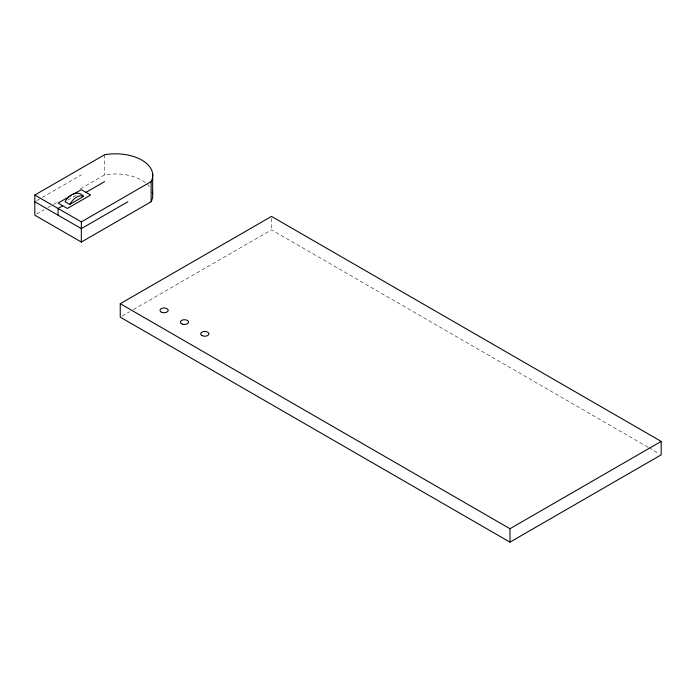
<?xml version="1.0" encoding="UTF-8"?>
<svg xmlns="http://www.w3.org/2000/svg" width="696" height="696" viewBox="0 0 696 696"><rect width="100%" height="100%" fill="white"/><g stroke="black" fill="none" stroke-linecap="round" stroke-linejoin="round"><path stroke-width="0.52" stroke-dasharray="3.48 2.61" d="M36.662 200.674L41.316 197.995M42.247 197.455L81.336 174.887M36.662 214.107L44.109 209.809M47.833 207.66L52.487 204.972M53.409 204.441L57.133 202.292M80.405 188.86L104.6 174.887A37.288 21.532 0 0 1 145.342 182.604M67.843 200.144L76.212 195.306M122.122 316.062L129.639 311.721M133.397 309.555L271.483 229.837L648.019 447.223M648.959 447.772L659.321 453.748M271.483 218.466L271.483 229.837M104.6 154.738L104.6 174.887M147.569 184.536A37.288 21.532 0 0 1 149.431 186.606"/><path stroke-width="1.04" d="M69.704 204.441C72.48 199.874 77.734 194.001 83.659 196.376L69.704 204.441L65.05 201.753C68.312 195.011 77.369 189.434 83.659 196.376M34.8 195.037L104.6 154.738A37.288 21.532 0 0 1 141.827 160.106A37.288 21.532 0 0 1 151.136 181.604L151.136 201.753L81.336 242.051L34.8 215.186L34.8 195.037L81.336 221.902L151.136 181.604M71.096 195.576L58.064 203.093L67.373 208.469L90.637 195.037L81.336 189.66L72.958 194.497M62.718 205.781L58.064 208.469L58.064 215.186M85.991 192.348L104.6 181.604M127.864 201.753L81.336 228.619L34.8 201.753M120.243 303.717L271.483 216.404L661.2 441.403L661.2 454.836L509.968 542.149L120.243 317.15L120.243 303.717L509.968 528.716L661.2 441.403M509.968 528.716L509.968 542.149M152.668 173.939L152.668 194.088M81.336 221.902L81.336 242.051M152.302 192.166A37.288 21.532 0 0 1 151.136 201.753M201.901 335.524A4.115 2.375 0 0 0 208.783 334.463A4.115 2.375 0 0 0 203.745 331.548A4.115 2.375 0 0 0 201.901 335.524M182.395 324.145A4.115 2.375 0 0 0 188.564 322.091A4.115 2.375 0 0 0 182.395 320.038A4.115 2.375 0 0 0 182.395 324.145M162.037 312.391A4.115 2.375 0 0 0 168.206 310.338A4.115 2.375 0 0 0 162.037 308.285A4.115 2.375 0 0 0 162.037 312.391"/></g></svg>
